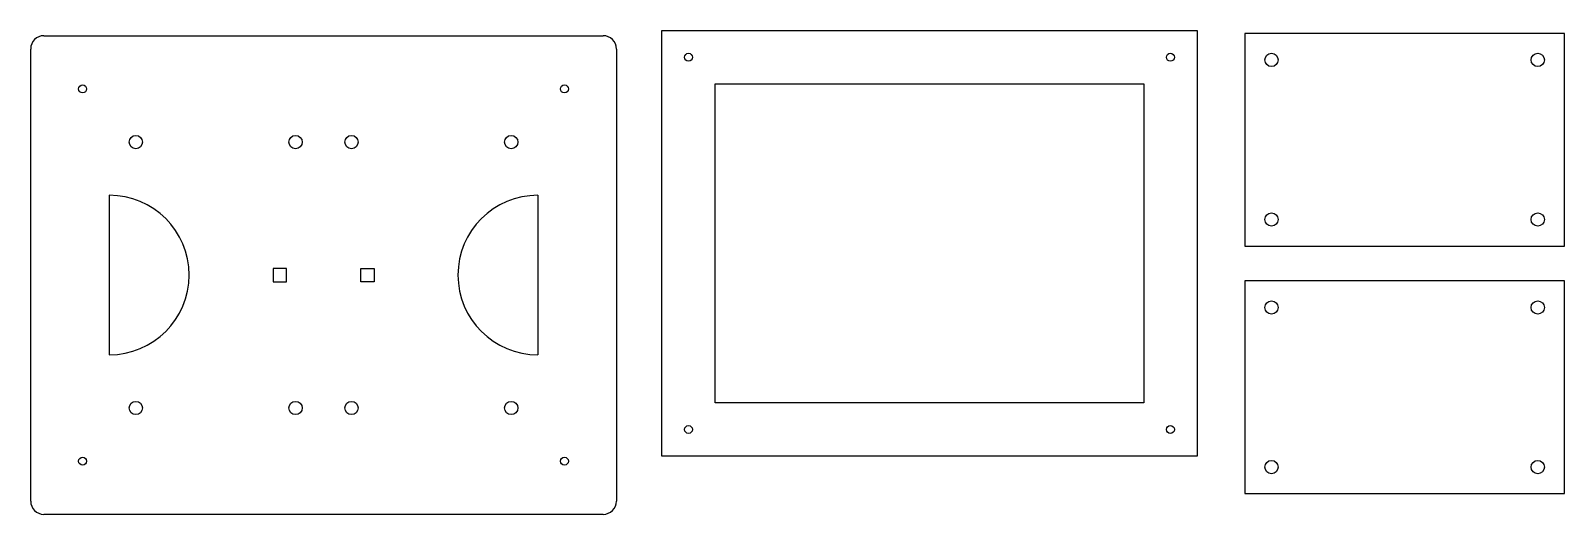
# Model space of a CAD drawing. Header units: inches. Extents: x 1.3 to 59, y 11.3 to 29.5.
import ezdxf

# ---------------------------------------------------------------- set-up
doc = ezdxf.new("R2010")
doc.units = ezdxf.units.IN
doc.header["$MEASUREMENT"] = 0

msp = doc.modelspace()

# ---------------------------------------------------------------- linework, layer by layer
for p, q in [((25.054, 29.48), (45.154, 29.48)), ((25.054, 13.48), (25.054, 29.48)), ((45.154, 29.48), (45.154, 13.48)), ((1.846, 29.289), (22.846, 29.289)), ((58.951, 29.377), (46.951, 29.377)), ((46.951, 29.377), (46.951, 21.377)), ((58.951, 21.377), (58.951, 29.377)), ((1.346, 11.789), (1.346, 28.789)), ((23.346, 28.789), (23.346, 11.789)), ((27.054, 27.48), (43.154, 27.48)), ((27.054, 15.48), (27.054, 27.48)), ((43.154, 27.48), (43.154, 15.48)), ((4.296, 23.289), (4.296, 17.289)), ((20.396, 23.289), (20.396, 17.289)), ((46.951, 21.377), (58.951, 21.377)), ((10.449, 20.539), (10.449, 20.039)), ((10.949, 20.539), (10.449, 20.539)), ((10.949, 20.039), (10.949, 20.539)), ((13.742, 20.039), (13.742, 20.539)), ((13.742, 20.539), (14.242, 20.539)), ((14.242, 20.539), (14.242, 20.039)), ((10.449, 20.039), (10.949, 20.039)), ((14.242, 20.039), (13.742, 20.039)), ((58.951, 20.067), (46.951, 20.067)), ((46.951, 20.067), (46.951, 12.067)), ((58.951, 12.067), (58.951, 20.067)), ((43.154, 15.48), (27.054, 15.48)), ((45.154, 13.48), (25.054, 13.48)), ((46.951, 12.067), (58.951, 12.067)), ((22.846, 11.289), (1.846, 11.289))]:
    msp.add_line(p, q)
for centre, radius in [((26.054, 28.48), 0.15), ((44.154, 28.48), 0.15), ((47.951, 28.377), 0.25), ((57.951, 28.377), 0.25), ((3.296, 27.289), 0.15), ((21.396, 27.289), 0.15), ((5.296, 25.289), 0.25), ((11.296, 25.289), 0.25), ((13.396, 25.289), 0.25), ((19.396, 25.289), 0.25), ((47.951, 22.377), 0.25), ((57.951, 22.377), 0.25), ((47.951, 19.067), 0.25), ((57.951, 19.067), 0.25), ((5.296, 15.289), 0.25), ((11.296, 15.289), 0.25), ((13.396, 15.289), 0.25), ((19.396, 15.289), 0.25), ((26.054, 14.48), 0.15), ((44.154, 14.48), 0.15), ((3.296, 13.289), 0.15), ((21.396, 13.289), 0.15), ((47.951, 13.067), 0.25), ((57.951, 13.067), 0.25)]:
    msp.add_circle(centre, radius)
for centre, radius, start, end in [((1.846, 28.789), 0.5, 90, 180), ((22.846, 28.789), 0.5, 0, 90), ((4.296, 20.289), 3, 270, 90), ((20.396, 20.289), 3, 90, 270), ((1.846, 11.789), 0.5, 180, 270), ((22.846, 11.789), 0.5, 270, 0)]:
    msp.add_arc(centre, radius, start, end)

doc.saveas('drawing.dxf')
